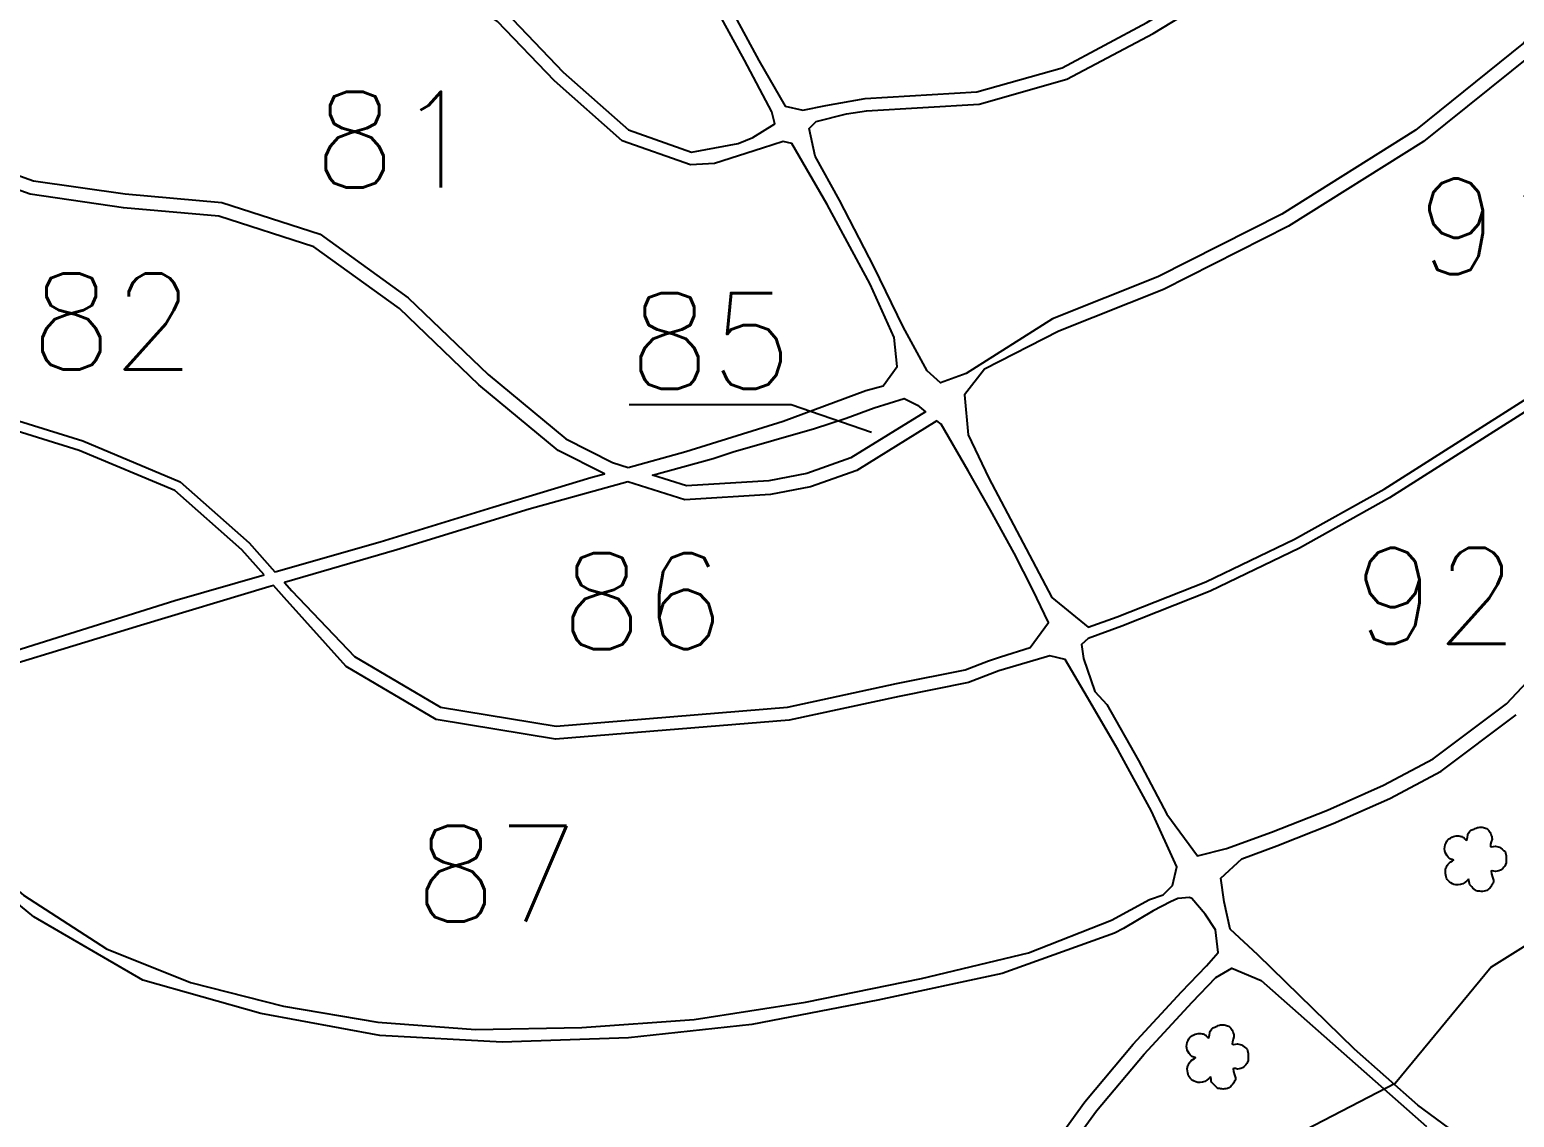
# Model space of a CAD drawing. Extents: x 730929 to 735129, y 7820181 to 7826121.
# Drawn here: x 732273.1 to 732675.8, y 7822007.4 to 7822302.5 of the extents above; entities that cross this region are included whole.
import ezdxf

# ---------------------------------------------------------------- set-up
doc = ezdxf.new("R2010")
doc.units = 0
doc.header["$MEASUREMENT"] = 0
doc.linetypes.add('CONTINUO', pattern=[0])
doc.linetypes.add('LIN0', pattern=[0])
for name, color, linetype in [('0114000475080', 5, 'Continuous'), ('0114000475081', 5, 'Continuous'), ('0114000475082', 5, 'Continuous'), ('0114000475083', 5, 'Continuous'), ('0114000475085', 5, 'Continuous'), ('0114000475086', 5, 'Continuous'), ('0114000475087', 5, 'Continuous'), ('0114000475088', 5, 'Continuous'), ('0114000475089', 5, 'Continuous'), ('0114000475090', 5, 'Continuous'), ('0114000475091', 5, 'Continuous'), ('0114000475092', 5, 'Continuous'), ('CURSOS_D_AGUA', 4, 'Continuous'), ('RESERVA', 3, 'Continuous'), ('SIMBOLO ARVORE', 118, 'Continuous'), ('TEXTO_NUN_TAL', 7, 'Continuous')]:
    doc.layers.add(name, color=color, linetype=linetype)
doc.styles.add('Simplex', font='simplex.shx')

msp = doc.modelspace()

# ---------------------------------------------------------------- linework, layer by layer
at = {"layer": '0114000475080', "linetype": 'CONTINUO', "flags": 128}
msp.add_lwpolyline([(732255.52, 7822347.51), (732266.58, 7822331.34), (732279.43, 7822321.64), (732298.12, 7822314.4), (732320.9, 7822311.95), (732342.78, 7822314.83), (732365.3, 7822320.27), (732386.77, 7822317.7), (732402.16, 7822307.33), (732417.82, 7822291), (732435.56, 7822275.3), (732452.65, 7822269.29), (732465.31, 7822271.59), (732469.26, 7822273.2), (732475.24, 7822276.96), (732474.42, 7822280.25), (732466.98, 7822294.24), (732457.19, 7822312.33), (732448.74, 7822329.31), (732439.84, 7822346.27), (732433.82, 7822351.74), (732421.21, 7822356.32), (732403.57, 7822361.26), (732387.45, 7822365.98), (732368.38, 7822367.79), (732336.69, 7822366.18), (732320.49, 7822364.8), (732306.68, 7822367.72), (732293.64, 7822375.81), (732282.15, 7822378.75), (732274.1, 7822376.54), (732254.98, 7822364.95), (732248.26, 7822359.46), (732248.73, 7822356.47)], close=True, dxfattribs=at)
at = {"layer": '0114000475081', "linetype": 'CONTINUO', "flags": 128}
msp.add_lwpolyline([(732435.46, 7822183.74), (732451.14, 7822188.04), (732477.53, 7822196.24), (732499.94, 7822204.58), (732504.61, 7822205.85), (732508.43, 7822211.15), (732507.59, 7822219), (732501.14, 7822233.48), (732489.41, 7822255.07), (732479.88, 7822271.57), (732477.54, 7822272.15), (732471.93, 7822270.38), (732458.89, 7822266.15), (732452.37, 7822265.83), (732433.82, 7822272.35), (732415.49, 7822288.58), (732399.98, 7822304.75), (732385.57, 7822314.46), (732365.5, 7822316.86), (732343.39, 7822311.52), (732320.94, 7822308.56), (732297.32, 7822311.1), (732277.77, 7822318.67), (732264.11, 7822328.99), (732263, 7822330.62), (732261.47, 7822332.93), (732252.6, 7822345.85), (732244.63, 7822352), (732238.42, 7822350.89), (732230.9, 7822344.5), (732225.96, 7822333.55), (732221.11, 7822318.69), (732218.62, 7822312.5), (732218.03, 7822305.67), (732223.81, 7822296.97), (732236.75, 7822281.42), (732253.6, 7822268.79), (732274.12, 7822261.51), (732298.99, 7822257.95), (732325.2, 7822255.62), (732351.9, 7822247.02), (732375.81, 7822229.77), (732397.47, 7822208.91), (732418.51, 7822191.52), (732431.19, 7822185.09)], close=True, dxfattribs=at)
at = {"layer": '0114000475082', "linetype": 'CONTINUO', "flags": 128}
msp.add_lwpolyline([(732340, 7822155.53), (732368.16, 7822163.58), (732398.77, 7822172.95), (732425.36, 7822180.97), (732429.07, 7822181.99), (732416.43, 7822188.35), (732394.95, 7822206.1), (732373.39, 7822226.87), (732350.17, 7822243.61), (732324.44, 7822251.9), (732298.55, 7822254.2), (732273.22, 7822257.83), (732251.8, 7822265.43), (732234.13, 7822278.67), (732228.31, 7822285.66), (732221.07, 7822295.37), (732215.22, 7822301.55), (732212.62, 7822294.64), (732209.4, 7822290.81), (732203.12, 7822285.39), (732192.86, 7822279.48), (732190.24, 7822276.65), (732190.52, 7822269.05), (732193.16, 7822252.85), (732197.57, 7822239.4), (732203.62, 7822234.69), (732219.44, 7822217.8), (732239.67, 7822206.35), (732263.27, 7822198.43), (732287.52, 7822190.91), (732313.93, 7822179.86), (732332.61, 7822163.3), (732339.64, 7822155.42)], close=True, dxfattribs=at)
at = {"layer": '0114000475083', "linetype": 'CONTINUO', "flags": 128}
msp.add_lwpolyline([(732336.71, 7822154.58), (732330.66, 7822161.34), (732312.45, 7822177.5), (732286.58, 7822188.32), (732262.42, 7822195.81), (732238.55, 7822203.82), (732217.72, 7822215.62), (732201.76, 7822232.65), (732195.22, 7822237.75), (732188.88, 7822257.09), (732186.21, 7822270.04), (732182.71, 7822273.35), (732174.04, 7822272.22), (732170.71, 7822271.37), (732164.15, 7822268.93), (732156.94, 7822264.18), (732147.55, 7822258.74), (732144.96, 7822257.32), (732141, 7822254.4), (732132.29, 7822246.75), (732122.46, 7822234.93), (732115.47, 7822221.33), (732109.61, 7822206.98), (732110.26, 7822196.46), (732110.92, 7822194.31), (732119.84, 7822186.73), (732132.8, 7822176.57), (732147.81, 7822164.91), (732162.82, 7822154.46), (732182.57, 7822141), (732200.17, 7822128.73), (732213.44, 7822118.52), (732230.85, 7822123.8), (732257.24, 7822130.27), (732284.01, 7822138.67), (732312.47, 7822147.58)], close=True, dxfattribs=at)
at = {"layer": '0114000475085', "linetype": 'CONTINUO', "flags": 128}
msp.add_lwpolyline([(732495.87, 7822186.35), (732483.92, 7822182.08), (732473.64, 7822180.12), (732451.26, 7822178.75), (732442.08, 7822181.65), (732458.49, 7822186.17), (732463.91, 7822187.95), (732486.03, 7822194.32), (732494.63, 7822197.13), (732502.18, 7822199.86), (732510.36, 7822202.47), (732513.95, 7822200.59), (732516.11, 7822198.84)], close=True, dxfattribs=at)
at = {"layer": '0114000475086', "linetype": 'CONTINUO', "flags": 128}
msp.add_lwpolyline([(732408.56, 7822172.42), (732372.73, 7822161.36), (732342.22, 7822152.53), (732344.23, 7822150.28), (732361.24, 7822132.47), (732384.57, 7822118.69), (732415.9, 7822113.57), (732478.63, 7822118.67), (732508.27, 7822125.09), (732526.82, 7822128.82), (732533.15, 7822131.22), (732536.49, 7822132.31), (732544.49, 7822134.9), (732549.43, 7822141.64), (732545.18, 7822150.51), (732540.17, 7822160.45), (732533.77, 7822172.09), (732527.7, 7822182.84), (732520.34, 7822195.42), (732519.22, 7822196.33), (732497.51, 7822182.93), (732484.92, 7822178.43), (732474.1, 7822176.38), (732450.79, 7822174.94), (732435.39, 7822179.81)], close=True, dxfattribs=at)
at = {"layer": '0114000475087', "linetype": 'CONTINUO', "flags": 128}
msp.add_lwpolyline([(732337.97, 7822151.3), (732303.17, 7822140.88), (732266.44, 7822129.63), (732227.45, 7822119.37), (732216.19, 7822116.01), (732229.31, 7822104.07), (732250.31, 7822085.62), (732271.41, 7822067.68), (732293.98, 7822053.13), (732316.74, 7822044.02), (732341.92, 7822037.53), (732367.57, 7822033.25), (732394.03, 7822031.25), (732422.89, 7822031.75), (732453.39, 7822033.94), (732483.52, 7822038.68), (732515.06, 7822045.04), (732544.03, 7822052), (732566.6, 7822060.9), (732576.83, 7822066.52), (732580.6, 7822067.74), (732583.1, 7822070.29), (732584.31, 7822075.4), (732577.43, 7822090.5), (732568.27, 7822107.23), (732560.09, 7822121.28), (732554.01, 7822131.62), (732549.84, 7822132.64), (732536.04, 7822128.52), (732527.81, 7822125.41), (732509, 7822121.62), (732479.15, 7822115.16), (732415.75, 7822110), (732383.35, 7822115.3), (732358.97, 7822129.7), (732342.18, 7822148.45), (732339.29, 7822151.68)], close=True, dxfattribs=at)
at = {"layer": '0114000475088', "linetype": 'CONTINUO', "flags": 128}
msp.add_lwpolyline([(732188.52, 7822107.78), (732149.63, 7822096.61), (732121.88, 7822087.84), (732102.39, 7822080.7), (732103.16, 7822077.84), (732106.54, 7822066.32), (732109.41, 7822060.33), (732112.45, 7822056.12), (732118.23, 7822041.94), (732132.13, 7822024.87), (732151.89, 7822007.58), (732171.86, 7821990.63), (732186.31, 7821976.31), (732202.11, 7821964.09), (732216.1, 7821947.93), (732231.33, 7821933.61), (732247.37, 7821921.41), (732267.63, 7821911.45), (732287.87, 7821906.22), (732308.46, 7821903.5), (732328.08, 7821901), (732343.45, 7821901.85), (732357.23, 7821904.57), (732373.42, 7821910.01), (732392.65, 7821918.06), (732414.31, 7821926.47), (732433.8, 7821931.62), (732453.25, 7821936.89), (732472.23, 7821942.43), (732491.03, 7821947.82), (732512.79, 7821954.65), (732526.77, 7821964.84), (732537.44, 7821979.72), (732547.45, 7821995.26), (732559.32, 7822011.61), (732572.44, 7822027.21), (732585.56, 7822041.41), (732592.36, 7822048.53), (732595.48, 7822052.09), (732594.73, 7822058.3), (732591.99, 7822062.49), (732588.33, 7822066.81), (732587.73, 7822067.08), (732584.51, 7822066.74), (732582.53, 7822065.85), (732577.83, 7822063.42), (732569.81, 7822058.67), (732567.39, 7822057.36), (732536.89, 7822046.43), (732503.14, 7822039.22), (732469.02, 7822032.57), (732435.54, 7822029.01), (732401.28, 7822027.75), (732368.07, 7822029.6), (732335.84, 7822035.54), (732303.8, 7822044.63), (732274.2, 7822061.83), (732246.77, 7822084.41), (732219.91, 7822107.92), (732212.18, 7822114.82)], close=True, dxfattribs=at)
at = {"layer": '0114000475089', "linetype": 'CONTINUO', "flags": 128}
msp.add_lwpolyline([(732454.57, 7822325.61), (732461.98, 7822310.79), (732470.9, 7822294.11), (732478.02, 7822281.76), (732482.82, 7822280.65), (732489.1, 7822281.94), (732499.71, 7822283.86), (732530.06, 7822285.61), (732553.17, 7822292.18), (732576.18, 7822304.41), (732599.28, 7822318.44), (732619.83, 7822333.16), (732635.25, 7822350.05), (732646.91, 7822372.6), (732654.76, 7822397.35), (732660.16, 7822421.64), (732667.23, 7822446.88), (732673.21, 7822464.77), (732673.05, 7822473.7), (732671.77, 7822476.31), (732666.52, 7822479.66), (732663.88, 7822481.01), (732660.47, 7822481.65), (732651.97, 7822480.72), (732642.32, 7822474.45), (732630.07, 7822465.24), (732614.03, 7822454.8), (732595.86, 7822443.23), (732581.91, 7822434.61), (732570.88, 7822424.68), (732559.36, 7822412.2), (732548, 7822397.93), (732539.97, 7822387.69), (732534.72, 7822374.74), (732532.84, 7822358.63), (732531.38, 7822342.72), (732528.71, 7822330.15), (732525.2, 7822319.31), (732517.6, 7822312.01), (732508.49, 7822311.28), (732497.71, 7822320.91), (732487.73, 7822332.43), (732475.71, 7822339.87), (732466.31, 7822342.29), (732453.31, 7822341.67), (732450.4, 7822339.55), (732450.07, 7822336.75)], close=True, dxfattribs=at)
at = {"layer": '0114000475090', "linetype": 'CONTINUO', "flags": 128}
msp.add_lwpolyline([(732677.52, 7822464.76), (732679.75, 7822467.14), (732681.98, 7822467.29), (732687.82, 7822460.38), (732702.68, 7822443), (732719.9, 7822427.54), (732738, 7822417.08), (732743.81, 7822413.55), (732750.27, 7822408.54), (732753.47, 7822405.66), (732755.91, 7822399.27), (732748.82, 7822386.44), (732730.83, 7822366.61), (732709.72, 7822340.33), (732694.6, 7822317.97), (732678.35, 7822298.83), (732649, 7822275.21), (732612.76, 7822252.43), (732579.12, 7822235.43), (732550.52, 7822224.04), (732527.14, 7822209.25), (732520.19, 7822206.71), (732516.57, 7822209.9), (732510.06, 7822221.89), (732502.14, 7822238.1), (732492.76, 7822256.26), (732486.21, 7822268.19), (732484.54, 7822275.68), (732486.49, 7822277.61), (732494.7, 7822279.62), (732500.11, 7822280.51), (732530.63, 7822282.26), (732554.44, 7822289.04), (732577.85, 7822301.48), (732601.14, 7822315.63), (732622.08, 7822330.63), (732638.04, 7822348.11), (732650.03, 7822371.31), (732658.02, 7822396.47), (732663.43, 7822420.82), (732670.07, 7822444.53), (732673.42, 7822454.5)], close=True, dxfattribs=at)
at = {"layer": '0114000475091', "linetype": 'CONTINUO', "flags": 128}
msp.add_lwpolyline([(732532.15, 7822210.41), (732526.64, 7822203.43), (732527.69, 7822192.53), (732533.27, 7822180.8), (732541.69, 7822164.92), (732550.39, 7822148.46), (732560.27, 7822140.4), (732568.11, 7822143.19), (732592.19, 7822152.72), (732616.22, 7822164.29), (732640.5, 7822177.87), (732688.17, 7822208.12), (732709.27, 7822222.58), (732729.09, 7822239.33), (732764.42, 7822275.12), (732780.22, 7822290.91), (732791, 7822302.09), (732792.98, 7822309.79), (732790.57, 7822322.19), (732790.39, 7822323.93), (732786.8, 7822338.44), (732781.47, 7822354.22), (732775.32, 7822368.96), (732764.78, 7822386.9), (732761.14, 7822392.07), (732757.58, 7822390.82), (732751.95, 7822384.23), (732741.11, 7822372.35), (732712.75, 7822338.1), (732697.6, 7822315.69), (732680.99, 7822296.12), (732651.19, 7822272.14), (732614.61, 7822249.15), (732580.67, 7822232), (732552.23, 7822220.68)], close=True, dxfattribs=at)
at = {"layer": '0114000475092', "linetype": 'CONTINUO', "flags": 128}
msp.add_lwpolyline([(732558.98, 7822131.9), (732562, 7822122.94), (732565.31, 7822119.42), (732573.86, 7822104.21), (732581.59, 7822089.63), (732589.91, 7822078.33), (732597.78, 7822080.33), (732609.99, 7822084.77), (732625.15, 7822090.77), (732640.34, 7822097.54), (732653.82, 7822104.7), (732673.66, 7822119.57), (732690.39, 7822137.42), (732698.77, 7822147.39), (732717.47, 7822169.71), (732731.92, 7822187.35), (732748.9, 7822207.75), (732762.56, 7822222.71), (732775.2, 7822237.37), (732784.7, 7822250.58), (732788.94, 7822262.46), (732792.3, 7822279.72), (732793.05, 7822285.64), (732793.67, 7822292.72), (732793, 7822296.56), (732787.51, 7822293.07), (732779.05, 7822284.8), (732774.55, 7822280.78), (732766.39, 7822273.16), (732730.98, 7822237.28), (732710.96, 7822220.37), (732689.71, 7822205.8), (732641.93, 7822175.48), (732617.51, 7822161.82), (732593.3, 7822150.17), (732569.33, 7822140.68), (732560.25, 7822137.31), (732558.46, 7822135.64)], close=True, dxfattribs=at)
at = {"layer": 'CURSOS_D_AGUA', "linetype": 'LIN0', "elevation": 716.76, "flags": 128}
msp.add_lwpolyline([(733196.75, 7822724.79), (733160.21, 7822684.4), (733145.1, 7822675.42), (733123.92, 7822655.91), (733101.24, 7822639.42), (733086.12, 7822627.43), (733064.97, 7822615.45), (733048.34, 7822604.97), (733036.56, 7822595.85), (733021.02, 7822592.46), (733005.47, 7822587.79), (732989.5, 7822585.27), (732970.94, 7822582.75), (732948.91, 7822574.23), (732935.51, 7822566.52), (732934.89, 7822505.95), (732931.78, 7822483.36), (732918.15, 7822465.33), (732901.49, 7822445.8), (732884.82, 7822424.77), (732866.65, 7822403.74), (732862.07, 7822388.69), (732862, 7822370.6), (732861.72, 7822317.13), (732858.6, 7822290.02), (732854, 7822270.44), (732849.41, 7822255.39), (732844.26, 7822230.51), (732842.48, 7822216.74), (732832.92, 7822198.68), (732811.44, 7822183.2), (732799.32, 7822166.67), (732791.71, 7822148.62), (732787.11, 7822127.54), (732773.48, 7822112.52), (732764.36, 7822094.47), (732741.68, 7822076.48), (732731.1, 7822070.49), (732705.43, 7822060.04), (732683.33, 7822056.71), (732669.5, 7822048.15), (732643.46, 7822016.58), (732619.29, 7822003.98), (732601.99, 7821994.14), (732585.97, 7821977.84), (732582.47, 7821965.79), (732577.66, 7821948.58), (732571.76, 7821929.23), (732561.02, 7821913.76), (732538.86, 7821898.34), (732525.46, 7821892.37), (732506.48, 7821885.58), (732489.18, 7821880.45), (732449.59, 7821864.51), (732414.99, 7821852.56), (732392.44, 7821834.91), (732374.61, 7821813.68), (732349.46, 7821793.44), (732331.37, 7821776.69), (732317.51, 7821765.94), (732304.26, 7821756.98), (732297.01, 7821745.6), (732281.24, 7821722.54), (732261.54, 7821712.99)], dxfattribs=at)
at = {"layer": 'RESERVA', "flags": 128}
msp.add_lwpolyline([(732666.09, 7821998.54), (732649.69, 7822010.69), (732632.49, 7822025.86), (732606.22, 7822051.51), (732598.75, 7822058.42), (732597.16, 7822065.89), (732596.21, 7822072.25), (732601.9, 7822077.57), (732611.41, 7822081.03), (732626.7, 7822087.08), (732642.09, 7822093.94), (732655.97, 7822101.31), (732676.33, 7822116.57)], dxfattribs=at)
at = {"layer": 'RESERVA', "linetype": 'Continuous'}
msp.add_lwpolyline([(732550.76, 7821993), (732562.48, 7822009.14), (732575.44, 7822024.56), (732588.48, 7822038.67), (732594.85, 7822045.33), (732599.24, 7822047.85), (732607.15, 7822044.52), (732652.04, 7822004.93)], dxfattribs=at)
at = {"layer": 'SIMBOLO ARVORE', "linetype": 'LIN0', "elevation": 716.76, "flags": 128}
for points in [[(732663.38, 7822071.98), (732662.93, 7822071.58), (732662.42, 7822071.14), (732661.87, 7822070.72), (732661.24, 7822070.54), (732660.59, 7822070.47), (732659.96, 7822070.5), (732659.46, 7822070.61), (732659.01, 7822070.79), (732658.6, 7822071.03), (732658.23, 7822071.31), (732657.91, 7822071.63), (732657.64, 7822071.97), (732657.46, 7822072.3), (732657.33, 7822072.66), (732657.24, 7822073.06), (732657.15, 7822073.59), (732657.11, 7822074.14), (732657.13, 7822074.67), (732657.26, 7822075.05), (732657.45, 7822075.39), (732657.65, 7822075.68), (732657.81, 7822075.95), (732657.98, 7822076.19), (732658.2, 7822076.43), (732658.62, 7822076.7), (732659.02, 7822076.96), (732659.3, 7822077.17), (732659.18, 7822077.26), (732658.92, 7822077.33), (732658.6, 7822077.4), (732658.38, 7822077.53), (732658.15, 7822077.72), (732657.91, 7822077.97), (732657.62, 7822078.34), (732657.33, 7822078.77), (732657.1, 7822079.25), (732656.97, 7822079.73), (732656.92, 7822080.24), (732656.95, 7822080.77), (732657.1, 7822081.34), (732657.31, 7822081.88), (732657.54, 7822082.35), (732657.72, 7822082.6), (732657.92, 7822082.77), (732658.15, 7822082.92), (732658.49, 7822083.17), (732658.87, 7822083.4), (732659.28, 7822083.61), (732659.68, 7822083.71), (732660.07, 7822083.76), (732660.45, 7822083.76), (732660.79, 7822083.75), (732661.1, 7822083.7), (732661.39, 7822083.63), (732661.65, 7822083.55), (732661.9, 7822083.43), (732662.14, 7822083.29), (732662.43, 7822082.96), (732662.71, 7822082.69), (732662.95, 7822082.56), (732663.07, 7822082.93), (732663.15, 7822083.43), (732663.2, 7822083.95), (732663.25, 7822084.17), (732663.31, 7822084.35), (732663.41, 7822084.5), (732663.57, 7822084.77), (732663.77, 7822085.04), (732664.02, 7822085.28), (732664.3, 7822085.41), (732664.61, 7822085.52), (732664.92, 7822085.61), (732665.21, 7822085.75), (732665.51, 7822085.89), (732665.81, 7822086), (732666.14, 7822086.06), (732666.47, 7822086.09), (732666.81, 7822086.09), (732667.13, 7822086.08), (732667.45, 7822086.03), (732667.75, 7822085.96), (732668.02, 7822085.85), (732668.28, 7822085.72), (732668.51, 7822085.55), (732668.72, 7822085.38), (732668.91, 7822085.18), (732669.08, 7822084.94), (732669.27, 7822084.64), (732669.43, 7822084.31), (732669.58, 7822083.96), (732669.69, 7822083.64), (732669.76, 7822083.29), (732669.77, 7822082.86), (732669.57, 7822082.17), (732669.39, 7822081.49), (732669.32, 7822080.92), (732669.68, 7822080.82), (732670.16, 7822080.85), (732670.69, 7822080.94), (732671.08, 7822080.89), (732671.45, 7822080.81), (732671.81, 7822080.67), (732672.2, 7822080.41), (732672.56, 7822080.12), (732672.88, 7822079.82), (732673.13, 7822079.69), (732673.32, 7822079.49), (732673.47, 7822079.15), (732673.59, 7822078.31), (732673.65, 7822077.37), (732673.63, 7822076.47), (732673.47, 7822075.95), (732673.24, 7822075.57), (732672.97, 7822075.27), (732672.72, 7822074.95), (732672.43, 7822074.69), (732672.1, 7822074.47), (732671.66, 7822074.29), (732671.2, 7822074.17), (732670.72, 7822074.1), (732670.22, 7822074.23), (732669.8, 7822074.31), (732669.52, 7822074.2), (732669.66, 7822073.46), (732669.91, 7822072.57), (732670.16, 7822071.7), (732670.14, 7822071.25), (732670.04, 7822070.91), (732669.87, 7822070.63), (732669.65, 7822070.27), (732669.41, 7822069.93), (732669.14, 7822069.61), (732668.9, 7822069.36), (732668.63, 7822069.15), (732668.34, 7822068.98), (732667.99, 7822068.85), (732667.61, 7822068.75), (732667.21, 7822068.7), (732666.82, 7822068.69), (732666.45, 7822068.72), (732666.09, 7822068.77), (732665.8, 7822068.8), (732665.52, 7822068.87), (732665.25, 7822069.01), (732664.92, 7822069.28), (732664.59, 7822069.61), (732664.28, 7822069.95), (732664.02, 7822070.22), (732663.8, 7822070.5), (732663.62, 7822070.81), (732663.57, 7822071.28), (732663.52, 7822071.73), (732663.42, 7822072.11), (732663.42, 7822072.11)], [(732593.39, 7822018.37), (732592.94, 7822017.97), (732592.43, 7822017.52), (732591.88, 7822017.1), (732591.24, 7822016.93), (732590.6, 7822016.86), (732589.97, 7822016.88), (732589.47, 7822016.99), (732589.01, 7822017.17), (732588.61, 7822017.41), (732588.24, 7822017.7), (732587.91, 7822018.02), (732587.65, 7822018.36), (732587.46, 7822018.69), (732587.34, 7822019.05), (732587.25, 7822019.45), (732587.16, 7822019.98), (732587.12, 7822020.53), (732587.14, 7822021.05), (732587.27, 7822021.44), (732587.45, 7822021.77), (732587.66, 7822022.07), (732587.82, 7822022.33), (732587.99, 7822022.58), (732588.21, 7822022.82), (732588.63, 7822023.09), (732589.03, 7822023.34), (732589.31, 7822023.56), (732589.19, 7822023.65), (732588.93, 7822023.71), (732588.61, 7822023.78), (732588.39, 7822023.92), (732588.16, 7822024.1), (732587.92, 7822024.35), (732587.62, 7822024.72), (732587.34, 7822025.16), (732587.11, 7822025.63), (732586.98, 7822026.12), (732586.93, 7822026.63), (732586.96, 7822027.15), (732587.11, 7822027.73), (732587.31, 7822028.27), (732587.55, 7822028.74), (732587.73, 7822028.99), (732587.92, 7822029.16), (732588.16, 7822029.31), (732588.5, 7822029.56), (732588.88, 7822029.79), (732589.28, 7822029.99), (732589.68, 7822030.09), (732590.08, 7822030.14), (732590.46, 7822030.15), (732590.8, 7822030.13), (732591.11, 7822030.09), (732591.4, 7822030.02), (732591.66, 7822029.93), (732591.9, 7822029.82), (732592.15, 7822029.67), (732592.44, 7822029.35), (732592.72, 7822029.07), (732592.96, 7822028.94), (732593.08, 7822029.32), (732593.16, 7822029.82), (732593.21, 7822030.34), (732593.26, 7822030.56), (732593.32, 7822030.73), (732593.42, 7822030.89), (732593.58, 7822031.16), (732593.78, 7822031.42), (732594.03, 7822031.66), (732594.31, 7822031.8), (732594.62, 7822031.9), (732594.93, 7822032), (732595.22, 7822032.14), (732595.52, 7822032.27), (732595.82, 7822032.39), (732596.15, 7822032.45), (732596.48, 7822032.48), (732596.81, 7822032.48), (732597.14, 7822032.46), (732597.46, 7822032.42), (732597.76, 7822032.35), (732598.03, 7822032.24), (732598.29, 7822032.1), (732598.52, 7822031.94), (732598.73, 7822031.77), (732598.91, 7822031.57), (732599.09, 7822031.33), (732599.27, 7822031.03), (732599.44, 7822030.7), (732599.59, 7822030.34), (732599.7, 7822030.03), (732599.77, 7822029.67), (732599.78, 7822029.25), (732599.58, 7822028.56), (732599.4, 7822027.87), (732599.33, 7822027.3), (732599.68, 7822027.2), (732600.16, 7822027.24), (732600.69, 7822027.32), (732601.09, 7822027.28), (732601.46, 7822027.19), (732601.82, 7822027.05), (732602.21, 7822026.8), (732602.57, 7822026.51), (732602.89, 7822026.21), (732603.14, 7822026.07), (732603.33, 7822025.88), (732603.48, 7822025.54), (732603.6, 7822024.69), (732603.66, 7822023.76), (732603.64, 7822022.85), (732603.48, 7822022.34), (732603.25, 7822021.96), (732602.98, 7822021.65), (732602.73, 7822021.34), (732602.44, 7822021.07), (732602.11, 7822020.85), (732601.67, 7822020.68), (732601.2, 7822020.56), (732600.73, 7822020.49), (732600.23, 7822020.62), (732599.81, 7822020.69), (732599.53, 7822020.59), (732599.67, 7822019.85), (732599.92, 7822018.96), (732600.17, 7822018.09), (732600.15, 7822017.64), (732600.05, 7822017.3), (732599.87, 7822017.02), (732599.66, 7822016.66), (732599.42, 7822016.31), (732599.15, 7822016), (732598.91, 7822015.75), (732598.64, 7822015.54), (732598.35, 7822015.37), (732598, 7822015.23), (732597.61, 7822015.14), (732597.22, 7822015.09), (732596.83, 7822015.08), (732596.45, 7822015.1), (732596.1, 7822015.15), (732595.81, 7822015.19), (732595.53, 7822015.26), (732595.25, 7822015.39), (732594.93, 7822015.67), (732594.6, 7822016), (732594.29, 7822016.34), (732594.03, 7822016.61), (732593.81, 7822016.89), (732593.63, 7822017.2), (732593.58, 7822017.67), (732593.53, 7822018.12), (732593.43, 7822018.49), (732593.43, 7822018.49)]]:
    msp.add_lwpolyline(points, dxfattribs=at)
at = {"layer": 'TEXTO_NUN_TAL'}
msp.add_lwpolyline([(732501.46, 7822193.18), (732479.69, 7822200.74), (732435.69, 7822200.74)], dxfattribs=at)

# ---------------------------------------------------------------- texts
at = {"layer": 'TEXTO_NUN_TAL', "linetype": 'Continuous', "style": 'Simplex'}
for s, p in [('81', (732350.12, 7822259.64, 716.76)), ('91', (732649.43, 7822236.12, 716.76)), ('82', (732273.26, 7822210.32, 716.76)), ('85', (732435.52, 7822205.03, 716.76)), ('86', (732417.11, 7822134.43, 716.76)), ('92', (732632.23, 7822135.88, 716.76)), ('87', (732377.53, 7822060.49, 716.76))]:
    msp.add_text(s, height=26, dxfattribs=at).set_placement(p)

doc.saveas('drawing.dxf')
